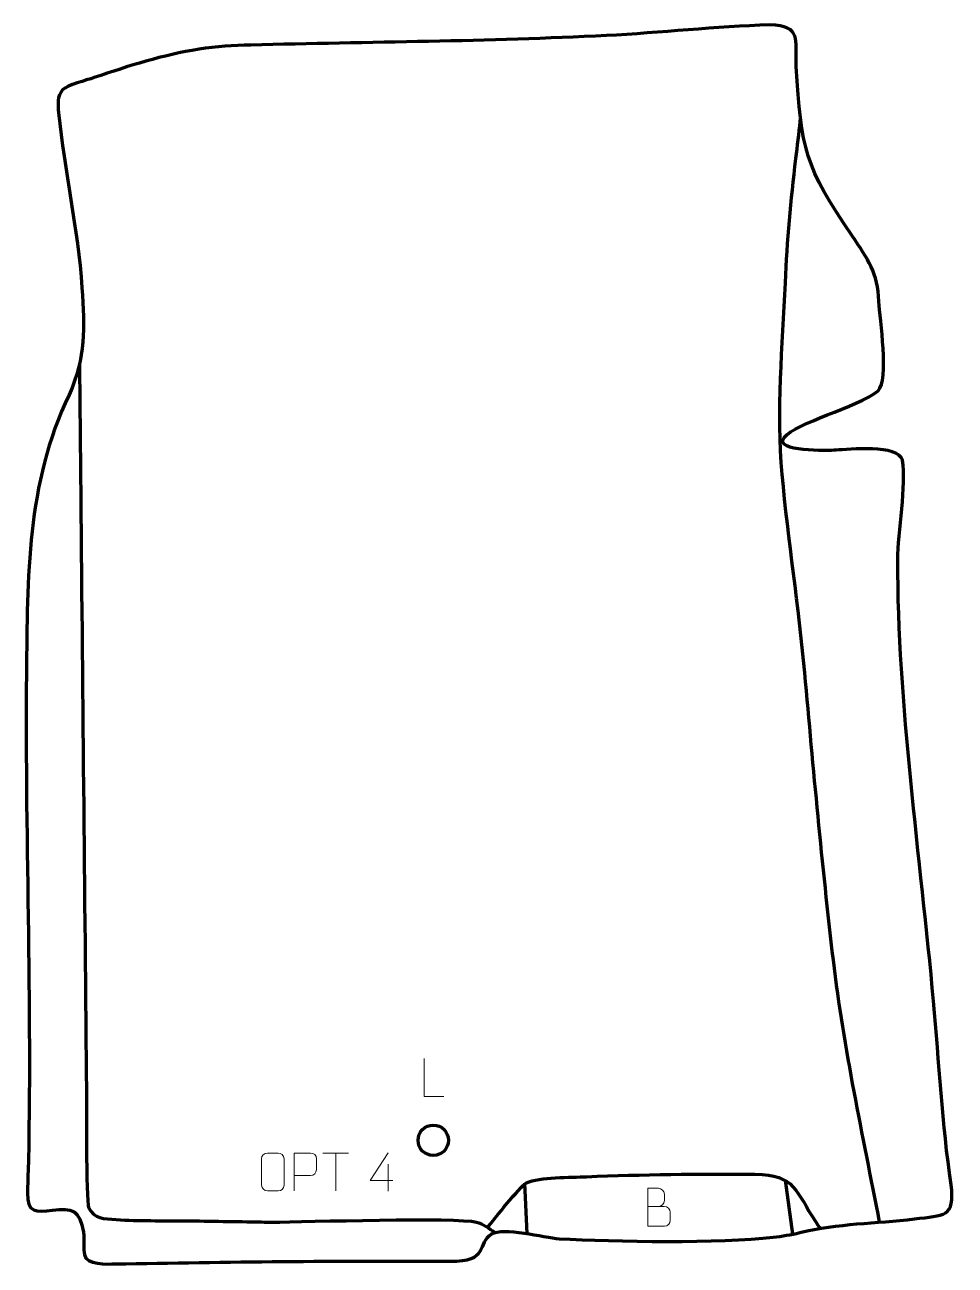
# Model space of a CAD drawing. Header units: millimetres. Extents: x -534 to 77, y -50 to 765.
import ezdxf

# ---------------------------------------------------------------- set-up
doc = ezdxf.new("R2010")
doc.units = ezdxf.units.MM
doc.header["$MEASUREMENT"] = 0
doc.layers.add('layer 2', color=7, linetype='Continuous')
doc.layers.add('layer 3', color=7, linetype='Continuous')

msp = doc.modelspace()

# ---------------------------------------------------------------- linework, layer by layer
at = {"layer": 'layer 2', "color": 250, "lineweight": 200}
msp.add_ellipse((-266.1744, 32.5211), major_axis=(0, 10), ratio=1, dxfattribs=at)
at = {"layer": 'layer 2', "color": 140, "lineweight": 158}
for points, knots in [([(26.9769, -21.2833), (15.9303, 36.7201), (3.6189, 92.0264), (-3.3808, 150.9116), (-3.3808, 150.9116), (-10.8327, 213.972), (-16.4633, 276.3936), (-22.1652, 339.5898), (-22.1652, 339.5898), (-26.0972, 383.1698), (-33.1321, 426.5419), (-36.9817, 469.9703), (-36.9817, 469.9703), (-40.6322, 511.1524), (-36.8536, 554.4459), (-34.9213, 595.7537), (-34.9213, 595.7537), (-33.6205, 623.9068), (-31.3996, 649.4734), (-27.9759, 677.44), (-27.9759, 677.44), (-26.9798, 685.5769), (-26.0663, 693.7249), (-25.1205, 701.8678), (-25.1205, 701.8678), (-25.1205, 701.8678), (-24.9471, 703.3565), (-24.9471, 703.3565)], [0, 0, 0, 0, 0.125, 0.125, 0.125, 0.125, 0.25, 0.25, 0.25, 0.25, 0.375, 0.375, 0.375, 0.375, 0.5, 0.5, 0.5, 0.5, 0.625, 0.625, 0.625, 0.625, 0.75, 0.75, 0.75, 0.75, 1, 1, 1, 1]), ([(-498.5552, 542.3383), (-498.3633, 522.3352), (-498.1713, 502.3321), (-497.9794, 482.3291), (-497.9794, 482.3291), (-496.6691, 345.8081), (-495.3593, 209.2871), (-494.0496, 72.7661), (-494.0496, 72.7661), (-493.9687, 61.6022), (-494.3675, -7.1494), (-492.5332, -11.5492), (-492.5332, -11.5492), (-489.2899, -19.3287), (-482.0976, -18.9747), (-474.4347, -19.5335), (-474.4347, -19.5335), (-459.3441, -20.6341), (-444.1286, -20.1501), (-429.0055, -20.3556), (-429.0055, -20.3556), (-412.4117, -20.6163), (-395.818, -20.8769), (-379.2242, -21.1375), (-379.2242, -21.1375), (-376.71, -21.177), (-374.1958, -21.2165), (-371.6816, -21.256), (-371.6816, -21.256), (-351.0079, -21.0254), (-249.9574, -17.9913), (-237.856, -21.2594), (-237.856, -21.2594), (-233.2182, -22.5119), (-229.4735, -25.3333), (-225.6045, -28.0531)], [0, 0, 0, 0, 0.1, 0.1, 0.1, 0.1, 0.2, 0.2, 0.2, 0.2, 0.3, 0.3, 0.3, 0.3, 0.4, 0.4, 0.4, 0.4, 0.5, 0.5, 0.5, 0.5, 0.6, 0.6, 0.6, 0.6, 0.7, 0.7, 0.7, 0.7, 0.8, 0.8, 0.8, 0.8, 1, 1, 1, 1]), ([(-230.7003, -24.896), (-225.7396, -18.9692), (-209.8066, 1.5477), (-204.8319, 4.6565), (-204.8319, 4.6565), (-196.6378, 8.4687), (-175.4962, 8.1563), (-165.434, 8.5906), (-165.434, 8.5906), (-128.7761, 10.0646), (-91.6647, 10.6318), (-54.9793, 10.2146), (-54.9793, 10.2146), (-28.0805, 9.9086), (-28.3559, -1.1289), (-14.9654, -21.0223), (-14.9654, -21.0223), (-13.9812, -22.4845), (-12.9873, -23.9407), (-11.9955, -25.3978)], [0, 0, 0, 0, 0.16666667, 0.16666667, 0.16666667, 0.16666667, 0.33333333, 0.33333333, 0.33333333, 0.33333333, 0.5, 0.5, 0.5, 0.5, 0.66666667, 0.66666667, 0.66666667, 0.66666667, 1, 1, 1, 1])]:
    msp.add_open_spline(points, degree=3, knots=knots, dxfattribs=at)
for points in [[(-206.227, 4.291), (-206.227, 4.291), (-204.6283, -28.7421), (-204.6283, -28.7421)], [(-34.9536, 6.2712), (-34.9536, 6.2712), (-30.1572, -29.1983), (-30.1572, -29.1983)]]:
    msp.add_open_spline(points, degree=3, dxfattribs=at)
at = {"layer": 'layer 3', "color": 242, "lineweight": 158}
msp.add_open_spline([(-419.9659, 749.258), (-408.6603, 750.9653), (-397.5046, 751.7058), (-386.0992, 752.015), (-386.0992, 752.015), (-308.4755, 753.8959), (-229.9231, 754.3573), (-152.453, 758.1927), (-152.453, 758.1927), (-116.7962, 760.1097), (-80.5853, 764.0264), (-45.0741, 765.2889), (-45.0741, 765.2889), (-23.6583, 764.022), (-28.8069, 756.4439), (-27.7419, 737.9984), (-27.7419, 737.9984), (-24.6452, 684.1116), (-22.0225, 672.0164), (8.8823, 626.6809), (8.8823, 626.6809), (19.5185, 610.8517), (25.7288, 602.5872), (26.5531, 583.4568), (26.5531, 583.4568), (27.172, 572.042), (33.4208, 532.12), (25.9493, 524.7635), (25.9493, 524.7635), (12.0683, 513.86), (-28.6347, 503.7743), (-35.7172, 494.1898), (-35.7172, 494.1898), (-42.8099, 484.5913), (-6.4196, 485.4772), (-1.7624, 485.8256), (-1.7624, 485.8256), (6.7954, 486.4787), (39.3815, 489.7468), (41.9938, 479.23), (41.9938, 479.23), (44.858, 463.2195), (38.9629, 432.0106), (38.9361, 413.774), (38.9361, 413.774), (38.7991, 320.5909), (53.8784, 217.2964), (62.4342, 123.8679), (62.4342, 123.8679), (66.0631, 83.6885), (68.0766, 43.289), (73.962, 3.3544), (73.962, 3.3544), (76.6259, -18.5864), (69.4212, -16.5982), (49.8871, -19.1631), (49.8871, -19.1631), (24.3713, -22.2131), (-0.2512, -21.9171), (-25.3302, -28.1637), (-25.3302, -28.1637), (-31.1425, -29.5139), (-36.9819, -30.4831), (-42.8413, -31.169), (-42.8413, -31.169), (-77.7079, -35.2508), (-147.1363, -34.13), (-183.5376, -32.1994), (-183.5376, -32.1994), (-193.0505, -31.1832), (-220.6079, -24.3202), (-227.8526, -29.0033), (-227.8526, -29.0033), (-237.3817, -35.1631), (-229.4335, -47.2717), (-255.1871, -47), (-255.1871, -47), (-328.6814, -46.3331), (-401.5891, -47.4607), (-475.0451, -48.7028), (-475.0451, -48.7028), (-480.3578, -48.7927), (-493.9894, -49.5398), (-495.3417, -42.5383), (-495.3417, -42.5383), (-496.013, -39.063), (-495.2329, -32.7015), (-495.9506, -27.8448), (-495.9506, -27.8448), (-498.0872, -13.3862), (-503.5673, -11.7256), (-516.2233, -13.4625), (-516.2233, -13.4625), (-526.8837, -14.9241), (-533.1497, -14.9233), (-532.6656, -2.2471), (-532.6656, -2.2471), (-529.1692, 111.8096), (-534.4502, 225.2292), (-533.4185, 339.091), (-533.4185, 339.091), (-532.5362, 402.3007), (-533.6473, 463.8233), (-505.3193, 522.1551), (-505.3193, 522.1551), (-494.2513, 547.3232), (-495.3222, 565.7706), (-496.9033, 592.5131), (-496.9033, 592.5131), (-499.5436, 631.5372), (-508.4883, 669.1434), (-512.3015, 707.718), (-512.3015, 707.718), (-512.8136, 712.8985), (-513.2502, 718.3672), (-509.7506, 722.554), (-509.7506, 722.554), (-506.4197, 725.6671), (-494.0077, 728.9133), (-488.9378, 730.6125), (-488.9378, 730.6125), (-465.8377, 738.3549), (-444.1521, 745.4118), (-419.9659, 749.258)], degree=3, knots=[0, 0, 0, 0, 0.03125, 0.03125, 0.03125, 0.03125, 0.0625, 0.0625, 0.0625, 0.0625, 0.09375, 0.09375, 0.09375, 0.09375, 0.125, 0.125, 0.125, 0.125, 0.15625, 0.15625, 0.15625, 0.15625, 0.1875, 0.1875, 0.1875, 0.1875, 0.21875, 0.21875, 0.21875, 0.21875, 0.25, 0.25, 0.25, 0.25, 0.28125, 0.28125, 0.28125, 0.28125, 0.3125, 0.3125, 0.3125, 0.3125, 0.34375, 0.34375, 0.34375, 0.34375, 0.375, 0.375, 0.375, 0.375, 0.40625, 0.40625, 0.40625, 0.40625, 0.4375, 0.4375, 0.4375, 0.4375, 0.46875, 0.46875, 0.46875, 0.46875, 0.5, 0.5, 0.5, 0.5, 0.53125, 0.53125, 0.53125, 0.53125, 0.5625, 0.5625, 0.5625, 0.5625, 0.59375, 0.59375, 0.59375, 0.59375, 0.625, 0.625, 0.625, 0.625, 0.65625, 0.65625, 0.65625, 0.65625, 0.6875, 0.6875, 0.6875, 0.6875, 0.71875, 0.71875, 0.71875, 0.71875, 0.75, 0.75, 0.75, 0.75, 0.78125, 0.78125, 0.78125, 0.78125, 0.8125, 0.8125, 0.8125, 0.8125, 0.84375, 0.84375, 0.84375, 0.84375, 0.875, 0.875, 0.875, 0.875, 0.90625, 0.90625, 0.90625, 0.90625, 0.9375, 0.9375, 0.9375, 0.9375, 1, 1, 1, 1], dxfattribs=at)
at = {"layer": 'layer 3', "color": 250, "lineweight": 9}
for points, knots in [([(-259.1706, 61.3664), (-259.1706, 61.3664), (-272.1197, 61.3664), (-272.1197, 61.3664), (-272.1197, 61.3664), (-272.1197, 61.3664), (-272.1197, 86.32), (-272.1197, 86.32)], [0, 0, 0, 0, 0.33333333, 0.33333333, 0.33333333, 0.33333333, 1, 1, 1, 1]), ([(-375.0753, 24.1523), (-372.7496, 24.1523), (-370.4235, 24.1523), (-368.0974, 24.1523), (-368.0974, 24.1523), (-366.1508, 24.1879), (-364.1594, 22.6963), (-364.1327, 20.2587), (-364.1327, 20.2587), (-364.1331, 14.5118), (-364.1331, 8.7645), (-364.1327, 3.0168), (-364.1327, 3.0168), (-364.2725, 0.6934), (-365.9497, -0.7862), (-368.0974, -0.797), (-368.0974, -0.797), (-370.4293, -0.7966), (-372.7612, -0.7966), (-375.0927, -0.797), (-375.0927, -0.797), (-377.0177, -0.9024), (-378.9898, 0.9821), (-378.9786, 2.9994), (-378.9786, 2.9994), (-378.9783, 8.7695), (-378.9783, 14.5392), (-378.9786, 20.3085), (-378.9786, 20.3085), (-378.9744, 22.4466), (-377.2277, 24.1658), (-375.0753, 24.1523)], [0, 0, 0, 0, 0.11111111, 0.11111111, 0.11111111, 0.11111111, 0.22222222, 0.22222222, 0.22222222, 0.22222222, 0.33333333, 0.33333333, 0.33333333, 0.33333333, 0.44444444, 0.44444444, 0.44444444, 0.44444444, 0.55555556, 0.55555556, 0.55555556, 0.55555556, 0.66666667, 0.66666667, 0.66666667, 0.66666667, 0.77777778, 0.77777778, 0.77777778, 0.77777778, 1, 1, 1, 1]), ([(-357.5674, -0.8009), (-357.5674, -0.8009), (-357.5674, 24.1527), (-357.5674, 24.1527), (-357.5674, 24.1527), (-353.9724, 24.1527), (-350.3771, 24.1527), (-346.7817, 24.1527), (-346.7817, 24.1527), (-344.4565, 24.1148), (-342.8991, 22.6247), (-342.9033, 20.2586), (-342.9033, 20.2586), (-342.9037, 18.2229), (-342.9037, 15.1636), (-342.9033, 13.1276), (-342.9033, 13.1276), (-342.9098, 11.2522), (-344.722, 9.3103), (-346.7316, 9.2912), (-346.7316, 9.2912), (-346.7316, 9.2912), (-357.5674, 9.2912), (-357.5674, 9.2912)], [0, 0, 0, 0, 0.14285714, 0.14285714, 0.14285714, 0.14285714, 0.28571429, 0.28571429, 0.28571429, 0.28571429, 0.42857143, 0.42857143, 0.42857143, 0.42857143, 0.57142857, 0.57142857, 0.57142857, 0.57142857, 0.71428571, 0.71428571, 0.71428571, 0.71428571, 1, 1, 1, 1]), ([(-292.8245, 6.0925), (-292.8245, 6.0925), (-307.6462, 6.0925), (-307.6462, 6.0925), (-307.6462, 6.0925), (-307.6462, 6.0925), (-295.7686, 24.163), (-295.7686, 24.163)], [0, 0, 0, 0, 0.33333333, 0.33333333, 0.33333333, 0.33333333, 1, 1, 1, 1]), ([(-125.2756, -10.9568), (-121.637, -10.9564), (-118.0499, -10.9564), (-114.4105, -10.9568), (-114.4105, -10.9568), (-112.4351, -10.9741), (-110.5115, -12.7102), (-110.5115, -14.7598), (-110.5115, -14.7598), (-110.5119, -15.8884), (-110.5119, -18.9378), (-110.5115, -20.0667), (-110.5115, -20.0667), (-110.4939, -21.9246), (-112.036, -23.9385), (-114.3575, -23.9216), (-114.3575, -23.9216), (-117.9973, -23.9212), (-121.6367, -23.9212), (-125.2756, -23.9216), (-125.2756, -23.9216), (-125.2756, -15.6033), (-125.2756, -7.2855), (-125.2756, 1.032), (-125.2756, 1.032), (-122.9019, 1.032), (-120.5278, 1.032), (-118.1536, 1.032), (-118.1536, 1.032), (-116.4728, 1.0496), (-114.376, -0.8609), (-114.3583, -2.8233), (-114.3583, -2.8233), (-114.3587, -4.8894), (-114.3587, -5.0354), (-114.3583, -7.1019), (-114.3583, -7.1019), (-114.341, -9.168), (-116.1955, -10.9741), (-118.2055, -10.9568)], [0, 0, 0, 0, 0.09090909, 0.09090909, 0.09090909, 0.09090909, 0.18181818, 0.18181818, 0.18181818, 0.18181818, 0.27272727, 0.27272727, 0.27272727, 0.27272727, 0.36363636, 0.36363636, 0.36363636, 0.36363636, 0.45454545, 0.45454545, 0.45454545, 0.45454545, 0.54545455, 0.54545455, 0.54545455, 0.54545455, 0.63636364, 0.63636364, 0.63636364, 0.63636364, 0.72727273, 0.72727273, 0.72727273, 0.72727273, 0.81818182, 0.81818182, 0.81818182, 0.81818182, 1, 1, 1, 1])]:
    msp.add_open_spline(points, degree=3, knots=knots, dxfattribs=at)
for points in [[(-338.7289, 24.1292), (-338.7289, 24.1292), (-321.7417, 24.1292), (-321.7417, 24.1292)], [(-330.2351, -0.8008), (-330.2351, -0.8008), (-330.2351, 24.1527), (-330.2351, 24.1527)], [(-295.7686, 16.8536), (-295.7686, 16.8536), (-295.7686, -0.8111), (-295.7686, -0.8111)]]:
    msp.add_open_spline(points, degree=3, dxfattribs=at)

doc.saveas('drawing.dxf')
